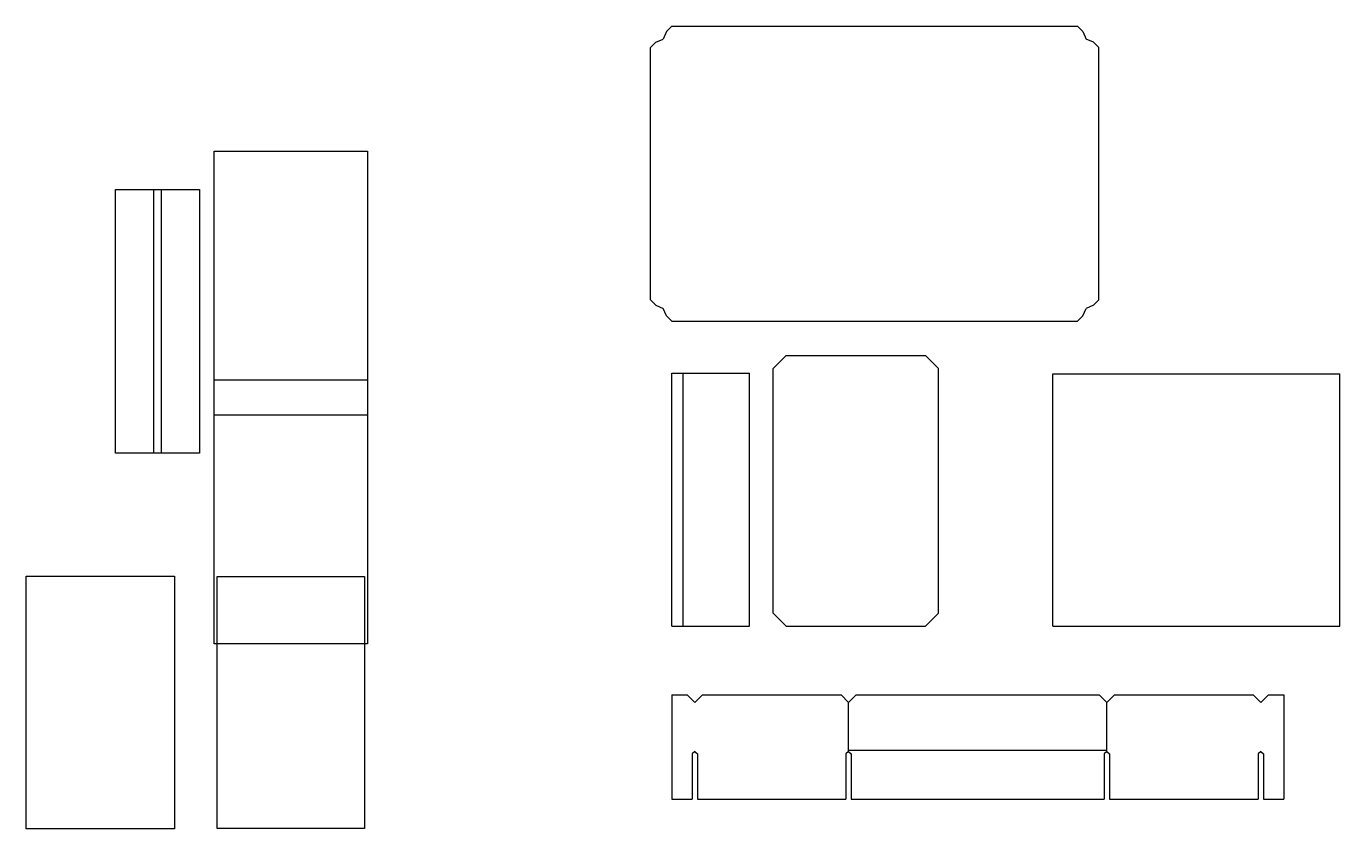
# Model space of a CAD drawing. Header units: metres. Extents: x -847 to 876, y -166 to 887.
import ezdxf

# ---------------------------------------------------------------- set-up
doc = ezdxf.new("R2010")
doc.units = ezdxf.units.M
doc.layers.add('cut', color=7, linetype='Continuous')
doc.layers.add('incision', color=3, linetype='Continuous')

# ---------------------------------------------------------------- blocks, each defined once
blk = doc.blocks.new('WCIECIEZEWNETRZNE')
at = {"layer": 'cut'}
for q in [(-10, 10), (10, 10)]:
    blk.add_line((0, 0), q, dxfattribs=at)
blk = doc.blocks.new('WCIECIEWEWNETRZNE')
at = {"layer": 'cut'}
for p, q in [((0, 0), (-3.5, -3)), ((0, 0), (3.5, -3)), ((-3.5, -3), (-3.5, -62.5)), ((3.5, -3), (3.5, -62.5))]:
    blk.add_line(p, q, dxfattribs=at)
blk = doc.blocks.new('PLECKY')
at = {"layer": 'cut'}
for p, q in [((0, 0), (0, 332)), ((0, 332), (102, 332)), ((102, 0), (102, 332)), ((0, 0), (102, 0))]:
    blk.add_line(p, q, dxfattribs=at)
at = {"layer": 'incision'}
blk.add_line((15, 0), (15, 332), dxfattribs=at)
blk = doc.blocks.new('WYKLEJKA')
at = {"layer": 'cut'}
for p, q in [((0, 0), (0, 331)), ((0, 331), (376.5, 331)), ((376.5, 0), (376.5, 331)), ((0, 0), (376.5, 0))]:
    blk.add_line(p, q, dxfattribs=at)
blk = doc.blocks.new('LUSTERKO')
at = {"layer": 'cut'}
for p, q in [((-17, 338), (0, 355)), ((0, 355), (183, 355)), ((183, 355), (200, 338)), ((-17, 17), (-17, 338)), ((200, 17), (200, 338)), ((0, 0), (-17, 17)), ((0, 0), (183, 0)), ((183, 0), (200, 17))]:
    blk.add_line(p, q, dxfattribs=at)
blk = doc.blocks.new('OKLADKA')
at = {"layer": 'cut'}
for p, q in [((-7, 380), (-11.2, 370.2)), ((0, 387), (-7, 380)), ((0, 387), (532.5, 387)), ((532.5, 387), (539.5, 380)), ((539.5, 380), (543.7, 370.2)), ((-28, 359), (-21, 366)), ((-21, 366), (-11.2, 370.2)), ((553.5, 366), (543.7, 370.2)), ((560.5, 359), (553.5, 366)), ((-28, 28), (-28, 359)), ((560.5, 28), (560.5, 359)), ((-28, 28), (-21, 21)), ((-21, 21), (-11.2, 16.8)), ((553.5, 21), (543.7, 16.8)), ((560.5, 28), (553.5, 21)), ((-7, 7), (-11.2, 16.8)), ((0, 0), (-7, 7)), ((0, 0), (532.5, 0)), ((532.5, 0), (539.5, 7)), ((539.5, 7), (543.7, 16.8))]:
    blk.add_line(p, q, dxfattribs=at)
blk = doc.blocks.new('KWADRAT_1x1')
at = {"layer": 'cut'}
for p, q in [((-0.5, -0.5), (-0.5, 0.5)), ((-0.5, 0.5), (0.5, 0.5)), ((0.5, 0.5), (0.5, -0.5)), ((0.5, -0.5), (-0.5, -0.5))]:
    blk.add_line(p, q, dxfattribs=at)
blk = doc.blocks.new('TEKTURY')
at = {"layer": 'cut'}
for p, xscale, yscale in [((-300, 550), 201, 346), ((-500, 500), 60, 346), ((-450, 500), 60, 346), ((-300, 250), 201, 346), ((-550, 0), 194.5, 331.5), ((-300, 0), 193.5, 330.5)]:
    blk.add_blockref('KWADRAT_1x1', p, dxfattribs=dict(at, xscale=xscale, yscale=yscale))
blk = doc.blocks.new('TEKTURA_OKLADKA')
at = {"layer": 'cut'}
blk.add_blockref('TEKTURY', (0, 0), dxfattribs=at)

msp = doc.modelspace()

# ---------------------------------------------------------------- linework, layer by layer
at = {"layer": 'cut'}
for p, q in [((0, 10), (20, 10)), ((0, 10), (0, -127)), ((40, 10), (222, 10)), ((242, 10), (561, 10)), ((581, 10), (763, 10)), ((783, 10), (803, 10)), ((803, 10), (803, -127)), ((0, -127), (26.5, -127)), ((33.5, -127), (228.5, -127)), ((235.5, -127), (567.5, -127)), ((574.5, -127), (769.5, -127)), ((776.5, -127), (803, -127))]:
    msp.add_line(p, q, dxfattribs=at)
at = {"layer": 'incision'}
for p, q in [((232, -64.5), (232, 0)), ((571, -64.5), (571, 0)), ((232, -62.5), (571, -62.5))]:
    msp.add_line(p, q, dxfattribs=at)

# ---------------------------------------------------------------- block references
at = {"layer": 'cut'}
for name, p in [('OKLADKA', (0, 500)), ('TEKTURA_OKLADKA', (-200, 0)), ('LUSTERKO', (150, 100)), ('PLECKY', (0, 100)), ('WYKLEJKA', (500, 100)), ('WCIECIEZEWNETRZNE', (30, 0)), ('WCIECIEZEWNETRZNE', (232, 0)), ('WCIECIEZEWNETRZNE', (571, 0)), ('WCIECIEZEWNETRZNE', (773, 0)), ('WCIECIEWEWNETRZNE', (30, -64.5)), ('WCIECIEWEWNETRZNE', (232, -64.5)), ('WCIECIEWEWNETRZNE', (571, -64.5)), ('WCIECIEWEWNETRZNE', (773, -64.5))]:
    msp.add_blockref(name, p, dxfattribs=at)

doc.saveas('drawing.dxf')
